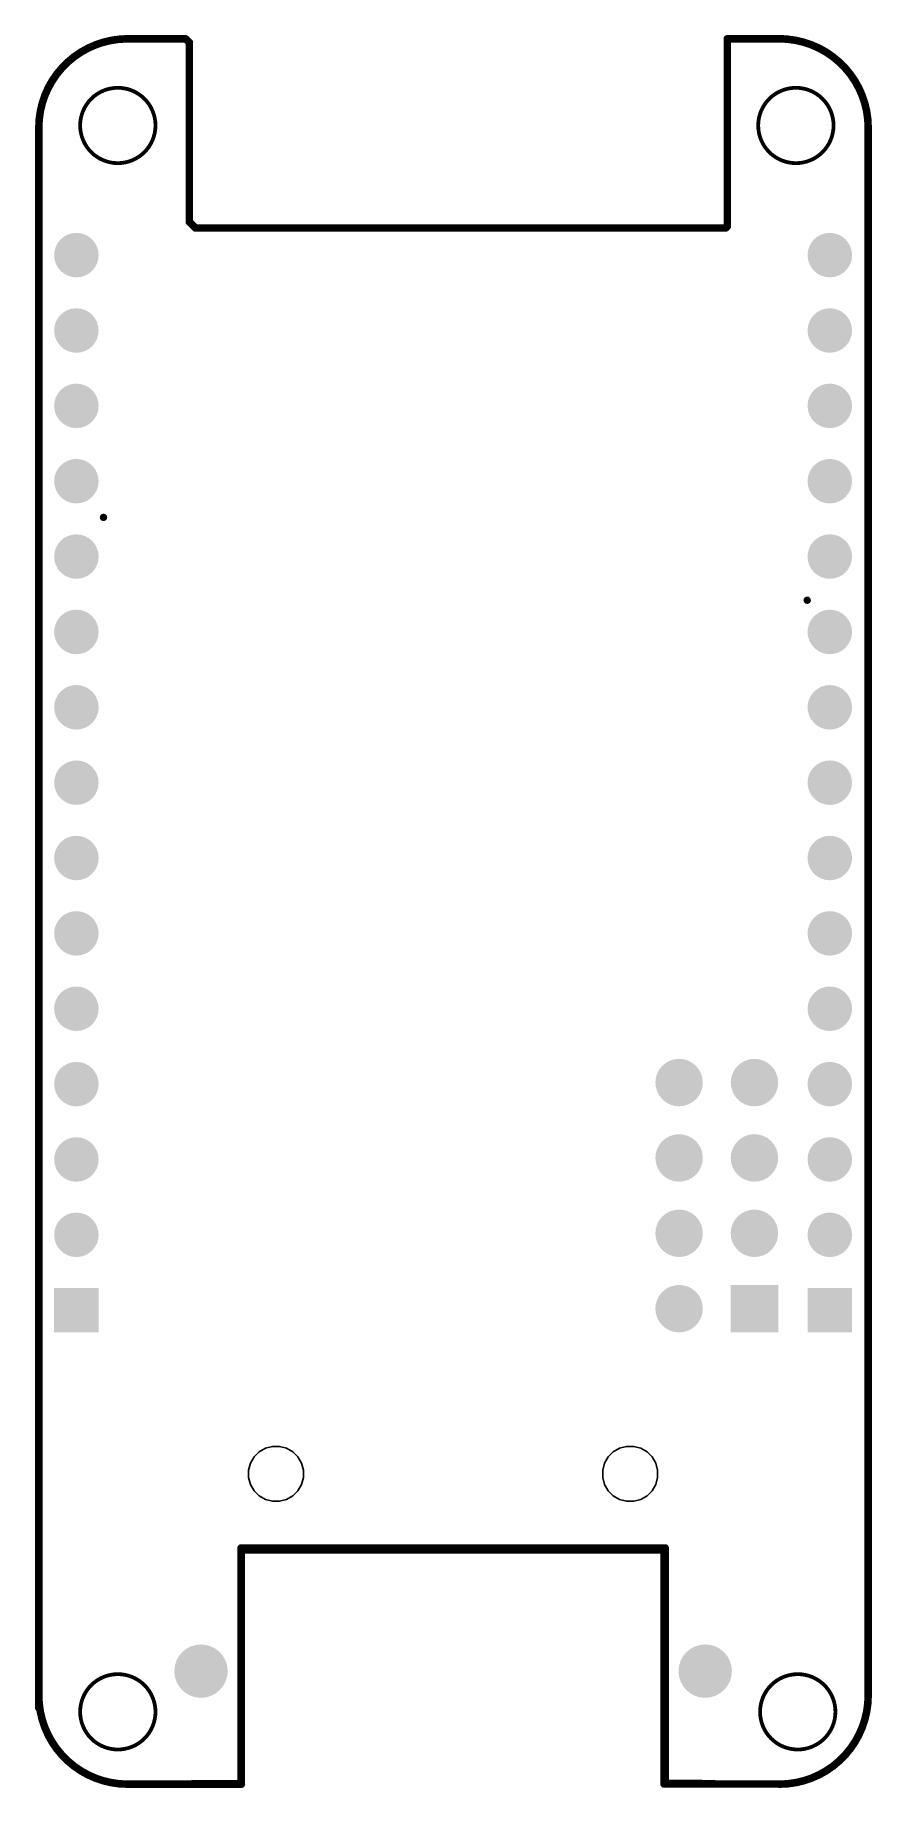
# Model space of a CAD drawing. Header units: millimetres. Extents: x -0.1 to 28.1, y -0.2 to 58.9.
import ezdxf

# ---------------------------------------------------------------- set-up
doc = ezdxf.new("R2010")
doc.units = ezdxf.units.MM
for name, color, linetype in [('KeepOutLayer', 6, 'Continuous'), ('MultiLayer', 9, 'Continuous'), ('PadHoleLayer', 156, 'Continuous'), ('ViaHoleLayer', 16, 'Continuous')]:
    doc.layers.add(name, color=color, linetype=linetype)

# ---------------------------------------------------------------- blocks, each defined once
blk = doc.blocks.new('HDR_TH_8P_P2_54_V_F_R2_C4_S2_54____3')
at = {"layer": 'MultiLayer'}
h = blk.add_hatch(color=9, dxfattribs=at)
edge = h.paths.add_edge_path()
edge.add_arc((-3.81, 1.27), 0.8, 0, 360)
h = blk.add_hatch(color=9, dxfattribs=at)
edge = h.paths.add_edge_path()
edge.add_arc((-1.27, 1.27), 0.8, 0, 360)
h = blk.add_hatch(color=9, dxfattribs=at)
edge = h.paths.add_edge_path()
edge.add_arc((1.27, 1.27), 0.8, 0, 360)
h = blk.add_hatch(color=9, dxfattribs=at)
edge = h.paths.add_edge_path()
edge.add_arc((3.81, 1.27), 0.8, 0, 360)
blk.add_hatch(color=9, dxfattribs=at).paths.add_polyline_path([(-4.61, -0.47), (-3.01, -0.47), (-3.01, -2.07), (-4.61, -2.07)])
h = blk.add_hatch(color=9, dxfattribs=at)
edge = h.paths.add_edge_path()
edge.add_arc((-1.27, -1.27), 0.8, 0, 360)
h = blk.add_hatch(color=9, dxfattribs=at)
edge = h.paths.add_edge_path()
edge.add_arc((1.27, -1.27), 0.8, 0, 360)
h = blk.add_hatch(color=9, dxfattribs=at)
edge = h.paths.add_edge_path()
edge.add_arc((3.81, -1.27), 0.8, 0, 360)
at = {"layer": 'PadHoleLayer'}
h = blk.add_hatch(color=156, dxfattribs=at)
edge = h.paths.add_edge_path()
edge.add_arc((-3.81, 1.27), 0.55, 0, 360)
h = blk.add_hatch(color=156, dxfattribs=at)
edge = h.paths.add_edge_path()
edge.add_arc((-1.27, 1.27), 0.55, 0, 360)
h = blk.add_hatch(color=156, dxfattribs=at)
edge = h.paths.add_edge_path()
edge.add_arc((1.27, 1.27), 0.55, 0, 360)
h = blk.add_hatch(color=156, dxfattribs=at)
edge = h.paths.add_edge_path()
edge.add_arc((3.81, 1.27), 0.55, 0, 360)
h = blk.add_hatch(color=156, dxfattribs=at)
edge = h.paths.add_edge_path()
edge.add_arc((-3.81, -1.27), 0.55, 0, 360)
h = blk.add_hatch(color=156, dxfattribs=at)
edge = h.paths.add_edge_path()
edge.add_arc((-1.27, -1.27), 0.55, 0, 360)
h = blk.add_hatch(color=156, dxfattribs=at)
edge = h.paths.add_edge_path()
edge.add_arc((1.27, -1.27), 0.55, 0, 360)
h = blk.add_hatch(color=156, dxfattribs=at)
edge = h.paths.add_edge_path()
edge.add_arc((3.81, -1.27), 0.55, 0, 360)
blk = doc.blocks.new('RJ45_SMD_HC_RJ45_055_7_1_76')
at = {"layer": 'MultiLayer'}
h = blk.add_hatch(color=9, dxfattribs=at)
edge = h.paths.add_edge_path()
edge.add_arc((-8.5, -3.475), 0.9, 0, 360)
h = blk.add_hatch(color=9, dxfattribs=at)
edge = h.paths.add_edge_path()
edge.add_arc((8.5, -3.475), 0.9, 0, 360)
at = {"layer": 'PadHoleLayer'}
h = blk.add_hatch(color=156, dxfattribs=at)
edge = h.paths.add_edge_path()
edge.add_arc((-8.5, -3.475), 0.6, 0, 360)
h = blk.add_hatch(color=156, dxfattribs=at)
edge = h.paths.add_edge_path()
edge.add_arc((8.5, -3.475), 0.6, 0, 360)
at = {"layer": 'KeepOutLayer', "const_width": 0.254}
for points in [[(-7.149, 0.675), (7.151, 0.675)], [(-7.149, -7.275), (-7.149, 0.675)], [(-7.149, 0.675), (7.151, 0.675)], [(-7.149, -7.275), (-7.149, 0.675)], [(7.151, -7.255), (7.151, 0.675)], [(7.151, -7.255), (7.151, 0.675)], [(-8.799, -7.274), (-7.149, -7.275)], [(-8.799, -7.274), (-7.149, -7.275)], [(7.151, -7.255), (8.802, -7.269)], [(7.151, -7.255), (8.802, -7.269)]]:
    blk.add_lwpolyline(points, dxfattribs=at)
at = {"layer": 'KeepOutLayer', "const_width": 0.127}
for points in [[(-7.213, 0.675, 1), (-7.086, 0.675, 1)], [(-7.213, 0.675, 1), (-7.086, 0.675, 1)], [(-7.213, 0.675, 1), (-7.086, 0.675, 1)], [(-7.213, 0.675, 1), (-7.086, 0.675, 1)], [(7.087, 0.675, 1), (7.214, 0.675, 1)], [(7.087, 0.675, 1), (7.214, 0.675, 1)], [(7.087, 0.675, 1), (7.214, 0.675, 1)], [(7.087, 0.675, 1), (7.214, 0.675, 1)], [(-8.862, -7.274, 1), (-8.735, -7.274, 1)], [(-8.862, -7.274, 1), (-8.735, -7.274, 1)], [(-7.213, -7.275, 1), (-7.086, -7.275, 1)], [(-7.213, -7.275, 1), (-7.086, -7.275, 1)], [(-7.213, -7.275, 1), (-7.086, -7.275, 1)], [(-7.213, -7.275, 1), (-7.086, -7.275, 1)], [(7.087, -7.255, 1), (7.214, -7.255, 1)], [(7.087, -7.255, 1), (7.214, -7.255, 1)], [(7.087, -7.255, 1), (7.214, -7.255, 1)], [(7.087, -7.255, 1), (7.214, -7.255, 1)], [(8.738, -7.269, 1), (8.865, -7.269, 1)], [(8.738, -7.269, 1), (8.865, -7.269, 1)]]:
    blk.add_lwpolyline(points, format="xyb", close=True, dxfattribs=at)
at = {"layer": 'MultiLayer'}
for p, q in [((-6.71, 3.743), (-6.832, 3.532)), ((-6.538, 3.915), (-6.71, 3.743)), ((-6.327, 4.037), (-6.538, 3.915)), ((-6.092, 4.1), (-6.327, 4.037)), ((-5.848, 4.1), (-6.092, 4.1)), ((-5.613, 4.037), (-5.848, 4.1)), ((-5.402, 3.915), (-5.613, 4.037)), ((-5.23, 3.743), (-5.402, 3.915)), ((-5.108, 3.532), (-5.23, 3.743)), ((5.23, 3.743), (5.108, 3.532)), ((5.402, 3.915), (5.23, 3.743)), ((5.613, 4.037), (5.402, 3.915)), ((5.848, 4.1), (5.613, 4.037)), ((6.092, 4.1), (5.848, 4.1)), ((6.327, 4.037), (6.092, 4.1)), ((6.538, 3.915), (6.327, 4.037)), ((6.71, 3.743), (6.538, 3.915)), ((6.832, 3.532), (6.71, 3.743)), ((-6.832, 3.532), (-6.895, 3.297)), ((-6.895, 3.297), (-6.895, 3.175)), ((-6.895, 3.175), (-6.895, 3.175)), ((-6.895, 3.175), (-6.895, 3.053)), ((-6.895, 3.175), (-6.895, 3.175)), ((-6.895, 3.053), (-6.832, 2.818)), ((-5.045, 3.297), (-5.108, 3.532)), ((-5.108, 2.818), (-5.045, 3.053)), ((-5.045, 3.175), (-5.045, 3.297)), ((-5.045, 3.053), (-5.045, 3.175)), ((5.108, 3.532), (5.045, 3.297)), ((5.045, 3.297), (5.045, 3.175)), ((5.045, 3.175), (5.045, 3.175)), ((5.045, 3.175), (5.045, 3.053)), ((5.045, 3.175), (5.045, 3.175)), ((5.045, 3.053), (5.108, 2.818)), ((6.895, 3.297), (6.832, 3.532)), ((6.832, 2.818), (6.895, 3.053)), ((6.895, 3.175), (6.895, 3.297)), ((6.895, 3.053), (6.895, 3.175)), ((-6.832, 2.818), (-6.71, 2.607)), ((-6.71, 2.607), (-6.538, 2.435)), ((-6.538, 2.435), (-6.327, 2.313)), ((-5.613, 2.313), (-5.402, 2.435)), ((-5.402, 2.435), (-5.23, 2.607)), ((-5.23, 2.607), (-5.108, 2.818)), ((5.108, 2.818), (5.23, 2.607)), ((5.23, 2.607), (5.402, 2.435)), ((5.402, 2.435), (5.613, 2.313)), ((6.327, 2.313), (6.538, 2.435)), ((6.538, 2.435), (6.71, 2.607)), ((6.71, 2.607), (6.832, 2.818)), ((-6.327, 2.313), (-6.092, 2.25)), ((-6.092, 2.25), (-5.848, 2.25)), ((-5.848, 2.25), (-5.613, 2.313)), ((5.613, 2.313), (5.848, 2.25)), ((5.848, 2.25), (6.092, 2.25)), ((6.092, 2.25), (6.327, 2.313))]:
    blk.add_line(p, q, dxfattribs=at)
blk = doc.blocks.new('HDR1X15____77')
at = {"layer": 'MultiLayer'}
blk.add_hatch(color=9, dxfattribs=at).paths.add_polyline_path([(-19.8, 0.75), (-18.3, 0.75), (-18.3, -0.75), (-19.8, -0.75)])
h = blk.add_hatch(color=9, dxfattribs=at)
edge = h.paths.add_edge_path()
edge.add_arc((-16.51, 0), 0.75, 0, 360)
h = blk.add_hatch(color=9, dxfattribs=at)
edge = h.paths.add_edge_path()
edge.add_arc((-13.97, 0), 0.75, 0, 360)
h = blk.add_hatch(color=9, dxfattribs=at)
edge = h.paths.add_edge_path()
edge.add_arc((-11.43, 0), 0.75, 0, 360)
h = blk.add_hatch(color=9, dxfattribs=at)
edge = h.paths.add_edge_path()
edge.add_arc((-8.89, 0), 0.75, 0, 360)
h = blk.add_hatch(color=9, dxfattribs=at)
edge = h.paths.add_edge_path()
edge.add_arc((-6.35, 0), 0.75, 0, 360)
h = blk.add_hatch(color=9, dxfattribs=at)
edge = h.paths.add_edge_path()
edge.add_arc((-3.81, 0), 0.75, 0, 360)
h = blk.add_hatch(color=9, dxfattribs=at)
edge = h.paths.add_edge_path()
edge.add_arc((-1.27, 0), 0.75, 0, 360)
h = blk.add_hatch(color=9, dxfattribs=at)
edge = h.paths.add_edge_path()
edge.add_arc((1.27, 0), 0.75, 0, 360)
h = blk.add_hatch(color=9, dxfattribs=at)
edge = h.paths.add_edge_path()
edge.add_arc((3.81, 0), 0.75, 0, 360)
h = blk.add_hatch(color=9, dxfattribs=at)
edge = h.paths.add_edge_path()
edge.add_arc((6.35, 0), 0.75, 0, 360)
h = blk.add_hatch(color=9, dxfattribs=at)
edge = h.paths.add_edge_path()
edge.add_arc((8.89, 0), 0.75, 0, 360)
h = blk.add_hatch(color=9, dxfattribs=at)
edge = h.paths.add_edge_path()
edge.add_arc((11.43, 0), 0.75, 0, 360)
h = blk.add_hatch(color=9, dxfattribs=at)
edge = h.paths.add_edge_path()
edge.add_arc((13.97, 0), 0.75, 0, 360)
h = blk.add_hatch(color=9, dxfattribs=at)
edge = h.paths.add_edge_path()
edge.add_arc((16.51, 0), 0.75, 0, 360)
at = {"layer": 'PadHoleLayer'}
h = blk.add_hatch(color=156, dxfattribs=at)
edge = h.paths.add_edge_path()
edge.add_arc((-19.05, 0), 0.45, 0, 360)
h = blk.add_hatch(color=156, dxfattribs=at)
edge = h.paths.add_edge_path()
edge.add_arc((-16.51, 0), 0.45, 0, 360)
h = blk.add_hatch(color=156, dxfattribs=at)
edge = h.paths.add_edge_path()
edge.add_arc((-13.97, 0), 0.45, 0, 360)
h = blk.add_hatch(color=156, dxfattribs=at)
edge = h.paths.add_edge_path()
edge.add_arc((-11.43, 0), 0.45, 0, 360)
h = blk.add_hatch(color=156, dxfattribs=at)
edge = h.paths.add_edge_path()
edge.add_arc((-8.89, 0), 0.45, 0, 360)
h = blk.add_hatch(color=156, dxfattribs=at)
edge = h.paths.add_edge_path()
edge.add_arc((-6.35, 0), 0.45, 0, 360)
h = blk.add_hatch(color=156, dxfattribs=at)
edge = h.paths.add_edge_path()
edge.add_arc((-3.81, 0), 0.45, 0, 360)
h = blk.add_hatch(color=156, dxfattribs=at)
edge = h.paths.add_edge_path()
edge.add_arc((-1.27, 0), 0.45, 0, 360)
h = blk.add_hatch(color=156, dxfattribs=at)
edge = h.paths.add_edge_path()
edge.add_arc((1.27, 0), 0.45, 0, 360)
h = blk.add_hatch(color=156, dxfattribs=at)
edge = h.paths.add_edge_path()
edge.add_arc((3.81, 0), 0.45, 0, 360)
h = blk.add_hatch(color=156, dxfattribs=at)
edge = h.paths.add_edge_path()
edge.add_arc((6.35, 0), 0.45, 0, 360)
h = blk.add_hatch(color=156, dxfattribs=at)
edge = h.paths.add_edge_path()
edge.add_arc((8.89, 0), 0.45, 0, 360)
h = blk.add_hatch(color=156, dxfattribs=at)
edge = h.paths.add_edge_path()
edge.add_arc((11.43, 0), 0.45, 0, 360)
h = blk.add_hatch(color=156, dxfattribs=at)
edge = h.paths.add_edge_path()
edge.add_arc((13.97, 0), 0.45, 0, 360)
h = blk.add_hatch(color=156, dxfattribs=at)
edge = h.paths.add_edge_path()
edge.add_arc((16.51, 0), 0.45, 0, 360)
blk = doc.blocks.new('HDR1X15____78')
at = {"layer": 'MultiLayer'}
blk.add_hatch(color=9, dxfattribs=at).paths.add_polyline_path([(-19.8, 0.75), (-18.3, 0.75), (-18.3, -0.75), (-19.8, -0.75)])
h = blk.add_hatch(color=9, dxfattribs=at)
edge = h.paths.add_edge_path()
edge.add_arc((-16.51, 0), 0.75, 0, 360)
h = blk.add_hatch(color=9, dxfattribs=at)
edge = h.paths.add_edge_path()
edge.add_arc((-13.97, 0), 0.75, 0, 360)
h = blk.add_hatch(color=9, dxfattribs=at)
edge = h.paths.add_edge_path()
edge.add_arc((-11.43, 0), 0.75, 0, 360)
h = blk.add_hatch(color=9, dxfattribs=at)
edge = h.paths.add_edge_path()
edge.add_arc((-8.89, 0), 0.75, 0, 360)
h = blk.add_hatch(color=9, dxfattribs=at)
edge = h.paths.add_edge_path()
edge.add_arc((-6.35, 0), 0.75, 0, 360)
h = blk.add_hatch(color=9, dxfattribs=at)
edge = h.paths.add_edge_path()
edge.add_arc((-3.81, 0), 0.75, 0, 360)
h = blk.add_hatch(color=9, dxfattribs=at)
edge = h.paths.add_edge_path()
edge.add_arc((-1.27, 0), 0.75, 0, 360)
h = blk.add_hatch(color=9, dxfattribs=at)
edge = h.paths.add_edge_path()
edge.add_arc((1.27, 0), 0.75, 0, 360)
h = blk.add_hatch(color=9, dxfattribs=at)
edge = h.paths.add_edge_path()
edge.add_arc((3.81, 0), 0.75, 0, 360)
h = blk.add_hatch(color=9, dxfattribs=at)
edge = h.paths.add_edge_path()
edge.add_arc((6.35, 0), 0.75, 0, 360)
h = blk.add_hatch(color=9, dxfattribs=at)
edge = h.paths.add_edge_path()
edge.add_arc((8.89, 0), 0.75, 0, 360)
h = blk.add_hatch(color=9, dxfattribs=at)
edge = h.paths.add_edge_path()
edge.add_arc((11.43, 0), 0.75, 0, 360)
h = blk.add_hatch(color=9, dxfattribs=at)
edge = h.paths.add_edge_path()
edge.add_arc((13.97, 0), 0.75, 0, 360)
h = blk.add_hatch(color=9, dxfattribs=at)
edge = h.paths.add_edge_path()
edge.add_arc((16.51, 0), 0.75, 0, 360)
at = {"layer": 'PadHoleLayer'}
h = blk.add_hatch(color=156, dxfattribs=at)
edge = h.paths.add_edge_path()
edge.add_arc((-19.05, 0), 0.45, 0, 360)
h = blk.add_hatch(color=156, dxfattribs=at)
edge = h.paths.add_edge_path()
edge.add_arc((-16.51, 0), 0.45, 0, 360)
h = blk.add_hatch(color=156, dxfattribs=at)
edge = h.paths.add_edge_path()
edge.add_arc((-13.97, 0), 0.45, 0, 360)
h = blk.add_hatch(color=156, dxfattribs=at)
edge = h.paths.add_edge_path()
edge.add_arc((-11.43, 0), 0.45, 0, 360)
h = blk.add_hatch(color=156, dxfattribs=at)
edge = h.paths.add_edge_path()
edge.add_arc((-8.89, 0), 0.45, 0, 360)
h = blk.add_hatch(color=156, dxfattribs=at)
edge = h.paths.add_edge_path()
edge.add_arc((-6.35, 0), 0.45, 0, 360)
h = blk.add_hatch(color=156, dxfattribs=at)
edge = h.paths.add_edge_path()
edge.add_arc((-3.81, 0), 0.45, 0, 360)
h = blk.add_hatch(color=156, dxfattribs=at)
edge = h.paths.add_edge_path()
edge.add_arc((-1.27, 0), 0.45, 0, 360)
h = blk.add_hatch(color=156, dxfattribs=at)
edge = h.paths.add_edge_path()
edge.add_arc((1.27, 0), 0.45, 0, 360)
h = blk.add_hatch(color=156, dxfattribs=at)
edge = h.paths.add_edge_path()
edge.add_arc((3.81, 0), 0.45, 0, 360)
h = blk.add_hatch(color=156, dxfattribs=at)
edge = h.paths.add_edge_path()
edge.add_arc((6.35, 0), 0.45, 0, 360)
h = blk.add_hatch(color=156, dxfattribs=at)
edge = h.paths.add_edge_path()
edge.add_arc((8.89, 0), 0.45, 0, 360)
h = blk.add_hatch(color=156, dxfattribs=at)
edge = h.paths.add_edge_path()
edge.add_arc((11.43, 0), 0.45, 0, 360)
h = blk.add_hatch(color=156, dxfattribs=at)
edge = h.paths.add_edge_path()
edge.add_arc((13.97, 0), 0.45, 0, 360)
h = blk.add_hatch(color=156, dxfattribs=at)
edge = h.paths.add_edge_path()
edge.add_arc((16.51, 0), 0.45, 0, 360)

msp = doc.modelspace()

# ---------------------------------------------------------------- hatches: boundary and pattern name
at = {"layer": 'ViaHoleLayer'}
h = msp.add_hatch(color=16, dxfattribs=at)
edge = h.paths.add_edge_path()
edge.add_arc((2.184, 42.671), 0.125, 0, 360)
h = msp.add_hatch(color=16, dxfattribs=at)
edge = h.paths.add_edge_path()
edge.add_arc((25.908, 39.878), 0.125, 0, 360)

# ---------------------------------------------------------------- linework, layer by layer
at = {"layer": 'KeepOutLayer', "const_width": 0.254}
for points in [[(0.003, 55.804, -0.414214), (3, 58.8)], [(24.968, 58.801, -0.414214), (27.965, 55.804)], [(3, -0.025, -0.414214), (0.003, 2.972)], [(27.965, 2.972, -0.414214), (24.968, -0.025)]]:
    msp.add_lwpolyline(points, format="xyb", dxfattribs=at)
for points in [[(2.921, 58.8), (4.954, 58.8)], [(4.954, 58.8), (5.017, 58.737)], [(4.954, 58.8), (5.08, 58.674)], [(5.08, 52.629), (5.08, 58.674)], [(23.216, 52.476), (23.216, 58.801)], [(23.216, 58.801), (25.095, 58.801)], [(0.003, 2.543), (0.003, 55.804)], [(27.965, 2.946), (27.965, 55.804)], [(5.08, 52.629), (5.283, 52.426)], [(23.165, 52.426), (23.216, 52.476)], [(5.283, 52.426), (23.165, 52.426)], [(6.833, 7.849), (6.858, 7.874)], [(6.833, -0.025), (6.833, 7.849)], [(6.858, 7.874), (21.082, 7.874)], [(21.082, -0.02), (21.082, 7.874)], [(3, -0.025), (6.833, -0.025)], [(21.082, -0.02), (25.07, -0.02)]]:
    msp.add_lwpolyline(points, dxfattribs=at)
at = {"layer": 'KeepOutLayer'}
for points, const_width in [([(2.857, 58.8, 1), (2.985, 58.8, 1)], 0.127), ([(2.936, 58.8, 1), (3.063, 58.8, 1)], 0.127), ([(4.89, 58.8, 1), (5.017, 58.8, 1)], 0.127), ([(4.89, 58.8, 1), (5.017, 58.8, 1)], 0.127), ([(4.89, 58.8, 1), (5.017, 58.8, 1)], 0.127), ([(4.953, 58.737, 1), (5.08, 58.737, 1)], 0.127), ([(5.016, 58.674, 1), (5.144, 58.674, 1)], 0.127), ([(5.016, 58.674, 1), (5.144, 58.674, 1)], 0.127), ([(23.152, 58.801, 1), (23.279, 58.801, 1)], 0.127), ([(23.152, 58.801, 1), (23.279, 58.801, 1)], 0.127), ([(24.904, 58.801, 1), (25.031, 58.801, 1)], 0.127), ([(25.032, 58.801, 1), (25.159, 58.801, 1)], 0.127), ([(3.937, 55.88, 1), (1.397, 55.88, 1)], 0.127), ([(26.797, 55.88, 1), (24.257, 55.88, 1)], 0.127), ([(-0.06, 55.804, 1), (0.067, 55.804, 1)], 0.127), ([(-0.06, 55.804, 1), (0.067, 55.804, 1)], 0.127), ([(1.365, 55.88, 1), (1.429, 55.88, 1)], 0.0635), ([(3.905, 55.88, 1), (3.969, 55.88, 1)], 0.0635), ([(24.225, 55.88, 1), (24.289, 55.88, 1)], 0.0635), ([(26.765, 55.88, 1), (26.829, 55.88, 1)], 0.0635), ([(27.901, 55.804, 1), (28.028, 55.804, 1)], 0.127), ([(27.901, 55.804, 1), (28.028, 55.804, 1)], 0.127), ([(5.016, 52.629, 1), (5.144, 52.629, 1)], 0.127), ([(5.016, 52.629, 1), (5.144, 52.629, 1)], 0.127), ([(23.152, 52.476, 1), (23.279, 52.476, 1)], 0.127), ([(23.152, 52.476, 1), (23.279, 52.476, 1)], 0.127), ([(5.22, 52.426, 1), (5.347, 52.426, 1)], 0.127), ([(5.22, 52.426, 1), (5.347, 52.426, 1)], 0.127), ([(23.101, 52.426, 1), (23.228, 52.426, 1)], 0.127), ([(23.101, 52.426, 1), (23.228, 52.426, 1)], 0.127), ([(6.77, 7.849, 1), (6.897, 7.849, 1)], 0.127), ([(6.77, 7.849, 1), (6.897, 7.849, 1)], 0.127), ([(6.795, 7.874, 1), (6.921, 7.874, 1)], 0.127), ([(6.795, 7.874, 1), (6.921, 7.874, 1)], 0.127), ([(21.018, 7.874, 1), (21.145, 7.874, 1)], 0.127), ([(21.018, 7.874, 1), (21.145, 7.874, 1)], 0.127), ([(3.937, 2.413, 1), (1.397, 2.413, 1)], 0.127), ([(26.86, 2.413, 1), (24.32, 2.413, 1)], 0.127), ([(-0.06, 2.972, 1), (0.067, 2.972, 1)], 0.127), ([(27.901, 2.972, 1), (28.028, 2.972, 1)], 0.127), ([(27.901, 2.946, 1), (28.028, 2.946, 1)], 0.127), ([(-0.06, 2.543, 1), (0.067, 2.543, 1)], 0.127), ([(1.365, 2.413, 1), (1.429, 2.413, 1)], 0.0635), ([(3.905, 2.413, 1), (3.969, 2.413, 1)], 0.0635), ([(24.289, 2.413, 1), (24.352, 2.413, 1)], 0.0635), ([(26.829, 2.413, 1), (26.892, 2.413, 1)], 0.0635), ([(2.936, -0.025, 1), (3.063, -0.025, 1)], 0.127), ([(2.936, -0.025, 1), (3.063, -0.025, 1)], 0.127), ([(6.77, -0.025, 1), (6.897, -0.025, 1)], 0.127), ([(6.77, -0.025, 1), (6.897, -0.025, 1)], 0.127), ([(21.018, -0.02, 1), (21.145, -0.02, 1)], 0.127), ([(21.018, -0.02, 1), (21.145, -0.02, 1)], 0.127), ([(24.904, -0.025, 1), (25.031, -0.025, 1)], 0.127), ([(25.006, -0.02, 1), (25.133, -0.02, 1)], 0.127)]:
    msp.add_lwpolyline(points, format="xyb", close=True, dxfattribs=dict(at, const_width=const_width))
at = {"layer": 'MultiLayer'}
for p, q in [((1.857, 56.866), (1.681, 56.69)), ((2.065, 57.005), (1.857, 56.866)), ((2.297, 57.101), (2.065, 57.005)), ((2.542, 57.15), (2.297, 57.101)), ((2.667, 57.15), (2.542, 57.15)), ((2.792, 57.15), (2.667, 57.15)), ((3.037, 57.101), (2.792, 57.15)), ((3.269, 57.005), (3.037, 57.101)), ((3.477, 56.866), (3.269, 57.005)), ((3.653, 56.69), (3.477, 56.866)), ((24.717, 56.866), (24.541, 56.69)), ((24.925, 57.005), (24.717, 56.866)), ((25.157, 57.101), (24.925, 57.005)), ((25.402, 57.15), (25.157, 57.101)), ((25.527, 57.15), (25.402, 57.15)), ((25.652, 57.15), (25.527, 57.15)), ((25.897, 57.101), (25.652, 57.15)), ((26.129, 57.005), (25.897, 57.101)), ((26.337, 56.866), (26.129, 57.005)), ((26.513, 56.69), (26.337, 56.866)), ((1.446, 56.25), (1.397, 56.005)), ((1.542, 56.482), (1.446, 56.25)), ((1.681, 56.69), (1.542, 56.482)), ((3.792, 56.482), (3.653, 56.69)), ((3.888, 56.25), (3.792, 56.482)), ((3.937, 56.005), (3.888, 56.25)), ((24.306, 56.25), (24.257, 56.005)), ((24.402, 56.482), (24.306, 56.25)), ((24.541, 56.69), (24.402, 56.482)), ((26.652, 56.482), (26.513, 56.69)), ((26.748, 56.25), (26.652, 56.482)), ((26.797, 56.005), (26.748, 56.25)), ((1.397, 56.005), (1.397, 55.88)), ((1.397, 55.88), (1.397, 55.88)), ((1.397, 55.88), (1.397, 55.755)), ((1.397, 55.755), (1.446, 55.51)), ((3.888, 55.51), (3.937, 55.755)), ((3.937, 55.88), (3.937, 56.005)), ((3.937, 55.755), (3.937, 55.88)), ((24.257, 56.005), (24.257, 55.88)), ((24.257, 55.88), (24.257, 55.88)), ((24.257, 55.88), (24.257, 55.755)), ((24.257, 55.755), (24.306, 55.51)), ((26.748, 55.51), (26.797, 55.755)), ((26.797, 55.88), (26.797, 56.005)), ((26.797, 55.755), (26.797, 55.88)), ((1.446, 55.51), (1.542, 55.278)), ((1.542, 55.278), (1.681, 55.07)), ((1.681, 55.07), (1.857, 54.894)), ((3.477, 54.894), (3.653, 55.07)), ((3.653, 55.07), (3.792, 55.278)), ((3.792, 55.278), (3.888, 55.51)), ((24.306, 55.51), (24.402, 55.278)), ((24.402, 55.278), (24.541, 55.07)), ((24.541, 55.07), (24.717, 54.894)), ((26.337, 54.894), (26.513, 55.07)), ((26.513, 55.07), (26.652, 55.278)), ((26.652, 55.278), (26.748, 55.51)), ((1.857, 54.894), (2.065, 54.755)), ((2.065, 54.755), (2.297, 54.659)), ((2.297, 54.659), (2.542, 54.61)), ((2.542, 54.61), (2.667, 54.61)), ((2.667, 54.61), (2.792, 54.61)), ((2.792, 54.61), (3.037, 54.659)), ((3.037, 54.659), (3.269, 54.755)), ((3.269, 54.755), (3.477, 54.894)), ((24.717, 54.894), (24.925, 54.755)), ((24.925, 54.755), (25.157, 54.659)), ((25.157, 54.659), (25.402, 54.61)), ((25.402, 54.61), (25.527, 54.61)), ((25.527, 54.61), (25.652, 54.61)), ((25.652, 54.61), (25.897, 54.659)), ((25.897, 54.659), (26.129, 54.755)), ((26.129, 54.755), (26.337, 54.894)), ((2.297, 3.634), (2.065, 3.538)), ((2.542, 3.683), (2.297, 3.634)), ((2.667, 3.683), (2.542, 3.683)), ((2.792, 3.683), (2.667, 3.683)), ((3.037, 3.634), (2.792, 3.683)), ((3.269, 3.538), (3.037, 3.634)), ((25.22, 3.634), (24.989, 3.538)), ((25.465, 3.683), (25.22, 3.634)), ((25.59, 3.683), (25.465, 3.683)), ((25.716, 3.683), (25.59, 3.683)), ((25.961, 3.634), (25.716, 3.683)), ((26.192, 3.538), (25.961, 3.634)), ((1.542, 3.015), (1.446, 2.783)), ((1.681, 3.223), (1.542, 3.015)), ((1.857, 3.399), (1.681, 3.223)), ((2.065, 3.538), (1.857, 3.399)), ((3.477, 3.399), (3.269, 3.538)), ((3.653, 3.223), (3.477, 3.399)), ((3.792, 3.015), (3.653, 3.223)), ((3.888, 2.783), (3.792, 3.015)), ((24.465, 3.015), (24.369, 2.783)), ((24.604, 3.223), (24.465, 3.015)), ((24.781, 3.399), (24.604, 3.223)), ((24.989, 3.538), (24.781, 3.399)), ((26.4, 3.399), (26.192, 3.538)), ((26.577, 3.223), (26.4, 3.399)), ((26.716, 3.015), (26.577, 3.223)), ((26.812, 2.783), (26.716, 3.015)), ((1.446, 2.783), (1.397, 2.538)), ((1.397, 2.538), (1.397, 2.413)), ((1.397, 2.413), (1.397, 2.413)), ((1.397, 2.413), (1.397, 2.288)), ((3.937, 2.538), (3.888, 2.783)), ((3.937, 2.413), (3.937, 2.538)), ((3.937, 2.288), (3.937, 2.413)), ((24.369, 2.783), (24.32, 2.538)), ((24.32, 2.538), (24.32, 2.413)), ((24.32, 2.413), (24.32, 2.413)), ((24.32, 2.413), (24.32, 2.288)), ((26.86, 2.538), (26.812, 2.783)), ((26.86, 2.413), (26.86, 2.538)), ((26.86, 2.288), (26.86, 2.413)), ((1.397, 2.288), (1.446, 2.043)), ((1.446, 2.043), (1.542, 1.811)), ((1.542, 1.811), (1.681, 1.603)), ((3.653, 1.603), (3.792, 1.811)), ((3.792, 1.811), (3.888, 2.043)), ((3.888, 2.043), (3.937, 2.288)), ((24.32, 2.288), (24.369, 2.043)), ((24.369, 2.043), (24.465, 1.811)), ((24.465, 1.811), (24.604, 1.603)), ((26.577, 1.603), (26.716, 1.811)), ((26.716, 1.811), (26.812, 2.043)), ((26.812, 2.043), (26.86, 2.288)), ((1.681, 1.603), (1.857, 1.427)), ((1.857, 1.427), (2.065, 1.288)), ((2.065, 1.288), (2.297, 1.192)), ((2.297, 1.192), (2.542, 1.143)), ((2.792, 1.143), (3.037, 1.192)), ((3.037, 1.192), (3.269, 1.288)), ((3.269, 1.288), (3.477, 1.427)), ((3.477, 1.427), (3.653, 1.603)), ((24.604, 1.603), (24.781, 1.427)), ((24.781, 1.427), (24.989, 1.288)), ((24.989, 1.288), (25.22, 1.192)), ((25.22, 1.192), (25.465, 1.143)), ((25.716, 1.143), (25.961, 1.192)), ((25.961, 1.192), (26.192, 1.288)), ((26.192, 1.288), (26.4, 1.427)), ((26.4, 1.427), (26.577, 1.603)), ((2.542, 1.143), (2.667, 1.143)), ((2.667, 1.143), (2.792, 1.143)), ((25.465, 1.143), (25.59, 1.143)), ((25.59, 1.143), (25.716, 1.143))]:
    msp.add_line(p, q, dxfattribs=at)

# ---------------------------------------------------------------- block references
at = {"rotation": 90}
for name, p in [('HDR1X15____78', (1.27, 35)), ('HDR1X15____77', (26.67, 35)), ('HDR_TH_8P_P2_54_V_F_R2_C4_S2_54____3', (22.86, 19.812))]:
    msp.add_blockref(name, p, dxfattribs=at)
msp.add_blockref('RJ45_SMD_HC_RJ45_055_7_1_76', (13.97, 7.26))

doc.saveas('drawing.dxf')
